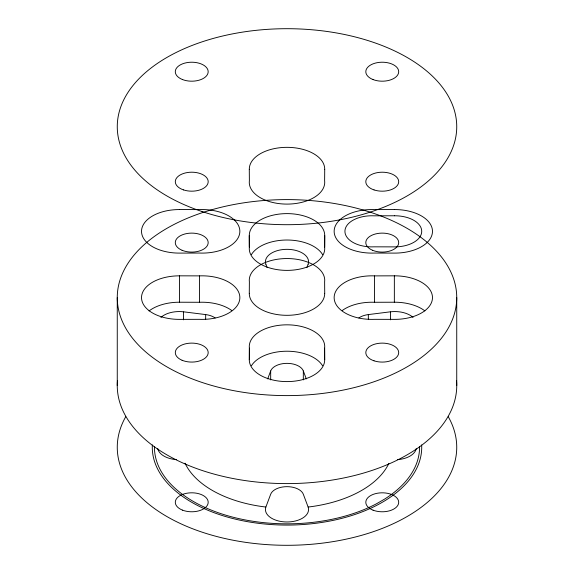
<?xml version="1.0" encoding="UTF-8"?>
<svg xmlns="http://www.w3.org/2000/svg" width="574" height="574" viewBox="0 0 574 574"><rect width="100%" height="100%" fill="white"/><g stroke="black" fill="none" stroke-linecap="round" stroke-linejoin="round"><path stroke-width="0.86" d="M249.281 293.307L249.374 281.877A37.719 21.776 0 0 1 287 258.544A37.719 21.776 0 0 1 324.626 281.877L324.719 293.357M249.281 359.582L249.374 348.153A37.719 21.776 0 0 1 287 324.827A37.719 21.776 0 0 1 324.626 348.153L324.719 359.633M324.719 169.344L324.626 180.774A37.719 21.776 0 0 1 287 204.1A37.719 21.776 0 0 1 249.374 180.774L249.281 169.294M306.896 267.534L308.087 264.363M267.699 378.89L270.677 370.962A16.703 9.643 0 0 1 287 363.356A16.703 9.643 0 0 1 303.323 370.962L306.301 378.89M265.913 506.935L270.677 494.257A16.703 9.643 0 0 1 287 486.659A16.703 9.643 0 0 1 303.323 494.257L308.087 506.935M358.865 317.953A16.703 9.643 0 0 1 368.336 314.581L390.298 311.833M394.352 209.546L374.557 209.603A37.719 21.776 0 0 0 334.147 231.322A37.719 21.776 0 0 0 374.557 253.048L394.438 253.105A37.697 21.762 0 0 0 432.473 231.293A37.697 21.762 0 0 0 394.352 209.56M394.352 275.836A37.705 21.769 0 0 1 432.473 297.576A37.705 21.769 0 0 1 394.438 319.366L374.557 319.331A37.719 21.776 0 0 1 334.147 297.605A37.719 21.776 0 0 1 374.557 275.886L394.352 275.829L394.352 302.225A37.705 21.769 0 0 1 424.882 310.9M342.291 310.491A37.719 21.776 0 0 1 374.557 302.283L394.352 302.225M179.562 209.546L199.443 209.603A37.719 21.776 0 0 1 239.853 231.322A37.719 21.776 0 0 1 199.443 253.048L179.648 253.098A37.697 21.762 0 0 1 141.527 231.351A37.697 21.762 0 0 1 179.562 209.567M179.562 275.843A37.705 21.769 0 0 0 141.527 297.633A37.705 21.769 0 0 0 179.648 319.374L199.443 319.331A37.719 21.776 0 0 0 239.853 297.605A37.719 21.776 0 0 0 199.443 275.879L179.562 275.829L179.562 302.225A37.705 21.769 0 0 0 149.061 310.95M179.562 302.225L199.443 302.283A37.719 21.776 0 0 1 231.709 310.491M183.702 311.833L205.664 314.581A16.703 9.643 0 0 1 215.135 317.946M265.913 264.363L267.104 267.534M456.739 297.605A169.739 98.003 0 0 1 202.127 382.478A169.739 98.003 0 0 1 202.127 212.732A169.739 98.003 0 0 1 456.739 297.605L456.739 385.599M390.485 319.84L390.485 311.811A21.561 12.449 0 0 1 413.065 317.415M374.557 275.886L374.557 302.283M368.336 314.581L368.336 319.044M324.719 247.179L324.719 235.627L324.626 247.057A37.719 21.776 0 0 1 287 270.383A37.719 21.776 0 0 1 249.374 247.057L249.281 235.577L249.281 247.129M324.626 348.153L324.626 359.704M303.323 370.962L303.323 379.888M270.677 370.962L270.677 379.888M249.374 348.153L249.374 359.704M205.664 314.581L205.664 319.044M199.443 275.879L199.443 302.283M183.515 319.84L183.515 311.811A21.561 12.449 0 0 0 160.935 317.415M117.261 297.605L117.261 385.599M456.517 380.533A169.739 98.003 0 0 1 287 483.602A169.739 98.003 0 0 1 117.483 380.533M324.697 359.633A37.705 21.769 0 0 1 286.95 381.595A37.705 21.769 0 0 1 249.295 359.582M251.426 365.76A37.719 21.776 0 0 1 287 351.223A37.719 21.776 0 0 1 322.574 365.753M249.303 235.577A37.705 21.769 0 0 1 287.05 213.614A37.705 21.769 0 0 1 324.705 235.627M251.412 254.605A37.705 21.769 0 0 1 287.05 240.018A37.705 21.769 0 0 1 322.631 254.655M265.87 264.262A21.561 12.449 0 0 1 287 249.331A21.561 12.449 0 0 1 308.13 264.262M249.31 169.294A37.697 21.762 0 0 1 287.05 147.339A37.697 21.762 0 0 1 324.705 169.344M324.69 293.357A37.697 21.762 0 0 1 286.95 315.313A37.697 21.762 0 0 1 249.295 293.307M448.265 416.724A169.739 98.003 0 0 1 287 545.3A169.739 98.003 0 0 1 125.735 416.724M421.653 444.922A134.718 77.777 0 0 1 287 525.081A134.718 77.777 0 0 1 152.347 444.922M419.551 446.342A132.558 76.536 0 0 1 384.472 499.172L376.853 503.57A132.558 76.536 0 0 1 233.195 517.246A132.558 76.536 0 0 1 154.449 446.543M388.856 463.426A105.616 60.98 0 0 1 308.123 507.043A21.561 12.449 0 0 1 287 521.974A21.561 12.449 0 0 1 265.87 507.043A105.616 60.98 0 0 1 185.036 463.204M176.455 459.645A21.561 12.449 0 0 1 157.793 448.653M416.207 448.653A21.561 12.449 0 0 1 397.545 459.645M394.446 215.774L374.162 215.824A26.942 15.555 0 0 0 344.931 231.322A26.942 15.555 0 0 0 374.162 246.827L394.517 246.877A26.942 15.555 0 0 0 421.718 231.308A26.942 15.555 0 0 0 394.446 215.774M182.102 250.293A16.438 9.485 0 0 0 208.089 243.584A16.438 9.485 0 0 0 185.036 233.941A16.438 9.485 0 0 0 182.102 250.293M374.04 360.816A16.438 9.485 0 0 0 398.693 352.601A16.438 9.485 0 0 0 374.04 344.386A16.438 9.485 0 0 0 374.04 360.816M182.109 360.278A16.438 9.485 0 0 0 208.097 353.577A16.438 9.485 0 0 0 185.05 343.934A16.438 9.485 0 0 0 182.109 360.278M372.612 250.293A16.438 9.485 0 0 0 398.607 243.584A16.438 9.485 0 0 0 375.554 233.941A16.438 9.485 0 0 0 372.612 250.293M202.127 211.569A169.739 98.003 0 0 0 456.739 126.703A169.739 98.003 0 0 0 202.127 41.83A169.739 98.003 0 0 0 202.127 211.569M182.532 79.564A16.438 9.485 0 0 0 208.132 72.381A16.438 9.485 0 0 0 184.563 63.169A16.438 9.485 0 0 0 182.532 79.564M374.04 189.915A16.438 9.485 0 0 0 398.693 181.7A16.438 9.485 0 0 0 374.04 173.477A16.438 9.485 0 0 0 374.04 189.915M183.537 189.908A16.438 9.485 0 0 0 208.19 181.693A16.438 9.485 0 0 0 183.537 173.47A16.438 9.485 0 0 0 183.537 189.908M373.05 79.564A16.438 9.485 0 0 0 398.65 72.381A16.438 9.485 0 0 0 375.08 63.169A16.438 9.485 0 0 0 373.05 79.564M373.05 510.157A16.438 9.485 0 0 0 398.65 502.975A16.438 9.485 0 0 0 375.08 493.762A16.438 9.485 0 0 0 373.05 510.157M182.539 510.15A16.438 9.485 0 0 0 208.147 502.968A16.438 9.485 0 0 0 184.57 493.755A16.438 9.485 0 0 0 182.539 510.15"/></g></svg>
